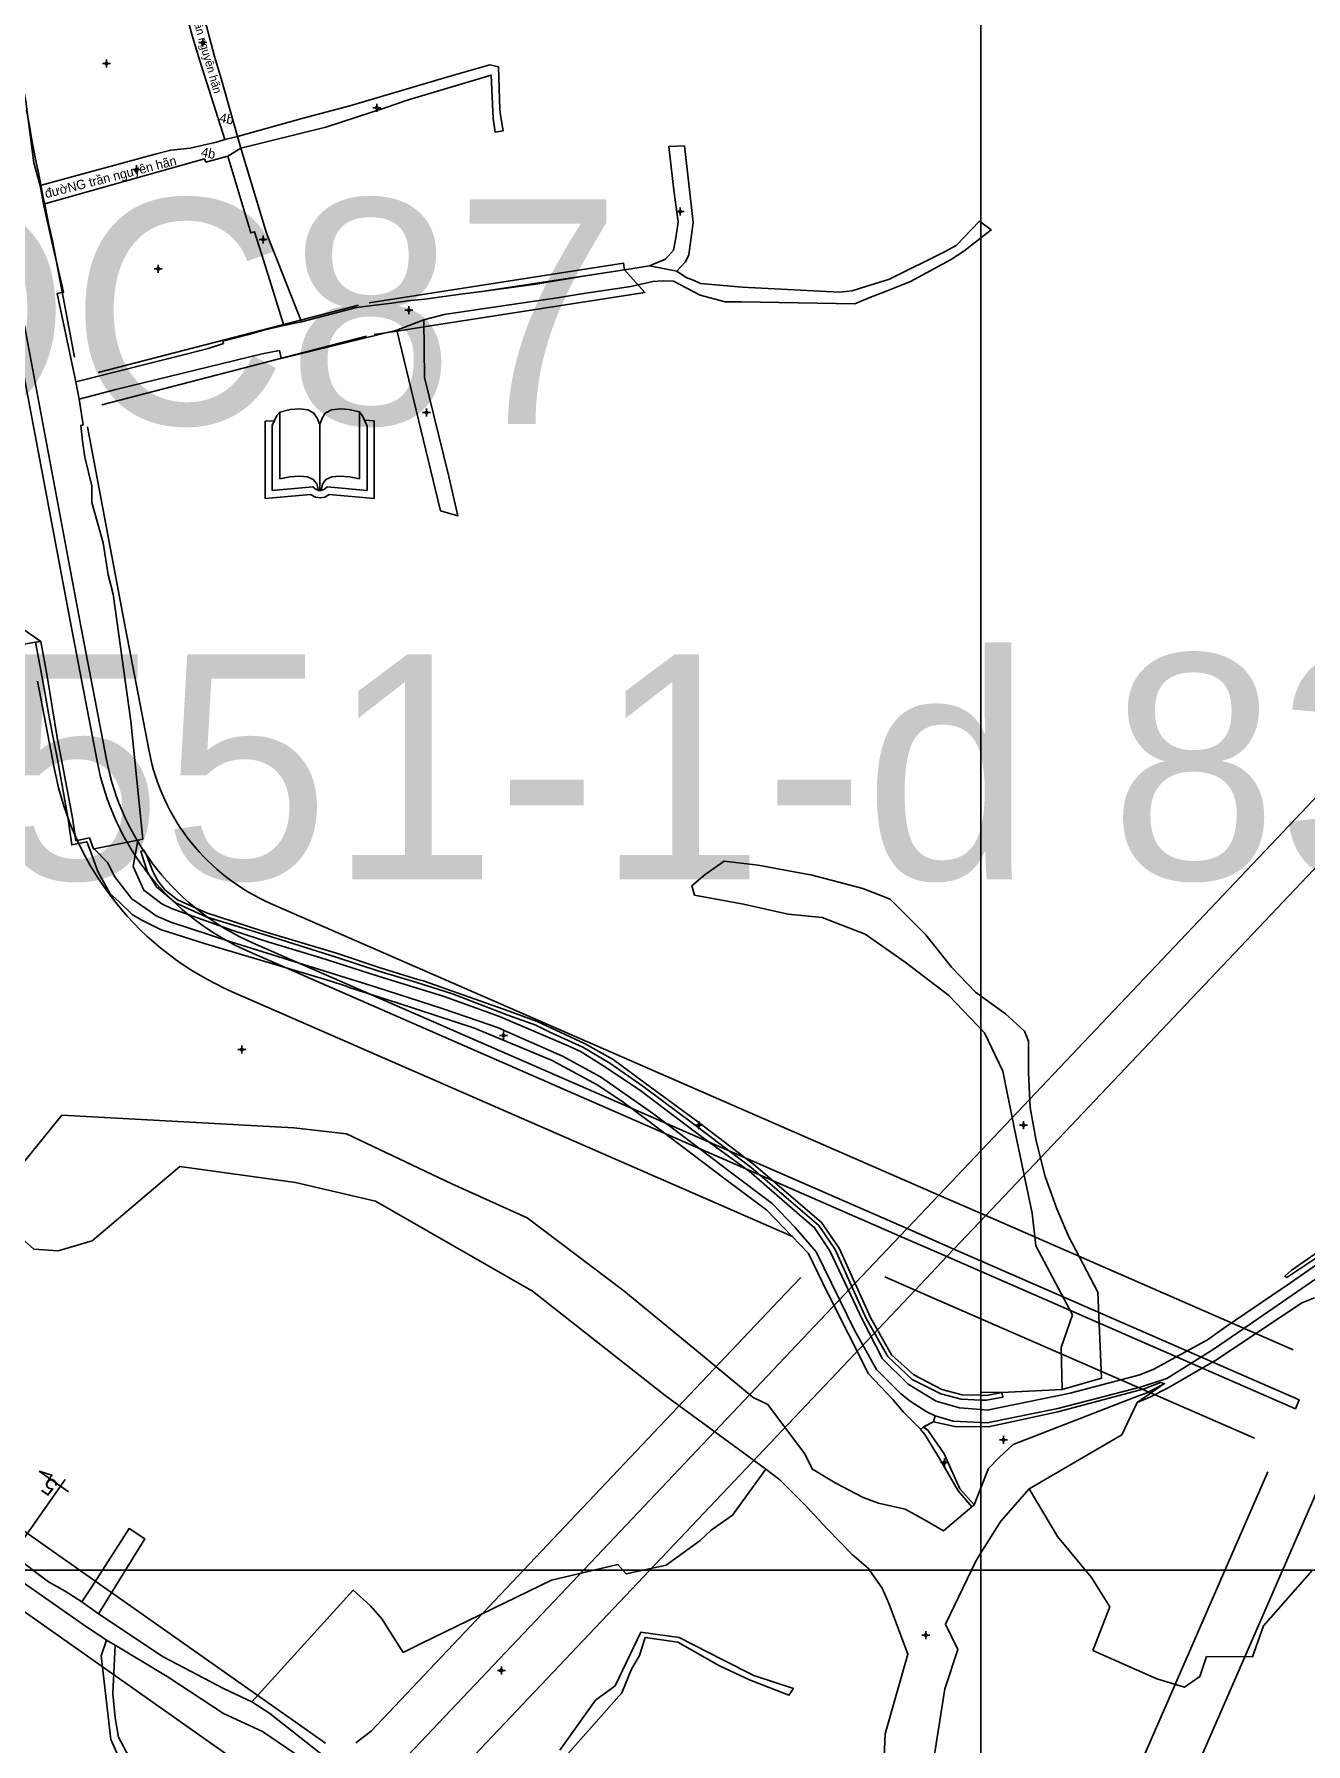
# Model space of a CAD drawing. Extents: x 548357 to 553070, y 1834500 to 1842500.
# Drawn here: x 551705 to 552101, y 1837946 to 1838478 of the extents above; entities that cross this region are included whole.
import ezdxf

# ---------------------------------------------------------------- set-up
doc = ezdxf.new("R2010")
doc.units = 0
for name, color, linetype in [('Level 10', 7, 'Continuous'), ('Level 11', 7, 'Continuous'), ('Level 13', 7, 'Continuous'), ('Level 2', 7, 'Continuous'), ('Level 20', 7, 'Continuous'), ('Level 30', 7, 'Continuous'), ('Level 4', 7, 'Continuous'), ('Level 52', 7, 'Continuous'), ('Level 55', 7, 'Continuous'), ('Level 61', 7, 'Continuous'), ('Level 62', 7, 'Continuous'), ('Level 7', 7, 'Continuous')]:
    doc.layers.add(name, color=color, linetype=linetype)

msp = doc.modelspace()

# ---------------------------------------------------------------- linework, layer by layer
at = {"layer": 'Level 10'}
for p, q in [((551764.57, 1838445.28), (551768.5, 1838446.22)), ((551768.5, 1838446.22), (551769.62, 1838442.59)), ((551765.5, 1838440.06), (551769.62, 1838442.59)), ((551707.08, 1838430.94), (551708.14, 1838425.18)), ((551896.81, 1838405.91), (551905.3, 1838404.25)), ((551782.95, 1838387.32), (551788.52, 1838388.53)), ((551818.2, 1838385.93), (551826.53, 1838389.14)), ((551718.17, 1838369.78), (551719.3, 1838364.39)), ((551701.82, 1838292.8), (551707.27, 1838289.05)), ((551705.68, 1838288.83), (551707.27, 1838289.05)), ((551723.92, 1838224.52), (551737.51, 1838227.16)), ((552048.6, 1838052.16), (552057.19, 1838058.03)), ((551981.24, 1838043.72), (551982.05, 1838044.53)), ((551982.05, 1838044.53), (551985.25, 1838046.09)), ((551985.25, 1838046.09), (551985.79, 1838048.02)), ((551997.13, 1838019.67), (551997.93, 1838020.35)), ((551727.72, 1837978.19), (551730.43, 1837976.64))]:
    msp.add_line(p, q, dxfattribs=at)
for points in [[(551699.53, 1838505.43), (551700.22, 1838472.07), (551700.35, 1838468.66), (551702.61, 1838457.22), (551705.17, 1838437.95), (551707.08, 1838430.94)], [(551753.26, 1838501.94), (551761.41, 1838471.05), (551763.49, 1838464.29), (551768.5, 1838446.22)], [(551744.17, 1838499.91), (551745.81, 1838499.13), (551747.31, 1838498.04), (551749.18, 1838496.17), (551749.9, 1838494.19), (551754.69, 1838476.85), (551756.81, 1838469.72), (551764.57, 1838445.28)], [(551768.5, 1838446.22), (551788.94, 1838451.88), (551803.55, 1838455.73), (551834.8, 1838464.93), (551847.07, 1838468.45), (551849.79, 1838467.89), (551850.25, 1838454.45), (551850.56, 1838452.19), (551851.23, 1838447.94), (551848.79, 1838447.54), (551848.12, 1838451.79), (551847.52, 1838465.29), (551821.09, 1838457.43), (551815.1, 1838455.37), (551796.02, 1838449.1), (551769.62, 1838442.59)], [(551707.08, 1838430.94), (551742.95, 1838440.73), (551747.79, 1838441.98), (551753.84, 1838442.51), (551757.9, 1838443.51), (551762.05, 1838444.47), (551764.57, 1838445.28)], [(551896.81, 1838405.91), (551901.81, 1838407.99), (551904.23, 1838410.78), (551905.05, 1838414.64), (551905.7, 1838419.68), (551904.37, 1838429.44), (551902.88, 1838443.09), (551907.67, 1838443.26), (551909.21, 1838430.56), (551910.44, 1838419.4), (551909.05, 1838409.38), (551908.05, 1838407.18), (551905.3, 1838404.25)], [(551708.14, 1838425.18), (551758.24, 1838439.28), (551758.72, 1838438.25), (551765.5, 1838440.06)], [(551765.5, 1838440.06), (551772.67, 1838416.17), (551773.89, 1838416.54), (551776.59, 1838407.66), (551782.95, 1838387.32)], [(551769.62, 1838442.59), (551777.56, 1838416.11), (551788.52, 1838388.53)], [(551708.14, 1838425.18), (551710.97, 1838412.53), (551714.38, 1838397.69), (551712.38, 1838397.31), (551718.17, 1838369.78)], [(551905.3, 1838404.25), (551908.22, 1838402.27), (551910.68, 1838401.33), (551912.64, 1838400.42), (551925.66, 1838399.3), (551955.94, 1838397.77), (551959.89, 1838398.12), (551964.15, 1838399.51), (551971.53, 1838401.79), (551988.83, 1838410.38), (551992.31, 1838412.25), (551999.55, 1838419.8), (552003.2, 1838417.1), (551994.64, 1838410.5), (551990.5, 1838407.81), (551978.04, 1838401.02), (551970.77, 1838398.13), (551965.42, 1838396.09), (551960.77, 1838394.09), (551925.46, 1838394.75), (551920.36, 1838394.71), (551912.63, 1838396.77), (551904.24, 1838401.19), (551901.09, 1838401.27), (551897.83, 1838401.06), (551890.95, 1838399.47), (551875.69, 1838397.24), (551868.84, 1838396.08), (551846.13, 1838392.81), (551832.86, 1838390.79), (551826.53, 1838389.14)], [(551788.52, 1838388.53), (551805.63, 1838392.96), (551810.57, 1838393.64), (551816.6, 1838394.31), (551821.45, 1838395.06), (551826.9, 1838395.57), (551838.77, 1838397.24), (551844.65, 1838397.97), (551861.4, 1838400.24), (551876.18, 1838402.77), (551889.05, 1838404.65), (551896.81, 1838405.91)], [(551718.17, 1838369.78), (551753, 1838378.52), (551759.38, 1838380.22), (551764.19, 1838381.76), (551763.98, 1838382.53), (551772.04, 1838384.61), (551777.05, 1838385.99), (551782.95, 1838387.32)], [(551719.3, 1838364.39), (551730.62, 1838367.41), (551776.22, 1838378.54), (551781.63, 1838379.58), (551782.12, 1838377.11), (551818.2, 1838385.93)], [(551826.53, 1838389.14), (551826.81, 1838371.16), (551834.38, 1838340.34), (551837.14, 1838328.11), (551831.79, 1838329.66), (551818.2, 1838385.93)], [(551719.3, 1838364.39), (551720.48, 1838356.45), (551719.8, 1838356.28), (551720.24, 1838351.33), (551721.04, 1838346.43), (551723.24, 1838337.42), (551723.21, 1838332.26), (551726.73, 1838319.71), (551728.29, 1838309.73), (551729.85, 1838303.71), (551735.35, 1838264.2), (551739.06, 1838227.44), (551737.64, 1838227.19), (551737.51, 1838227.16)], [(551644.73, 1838277.67), (551650.7, 1838279.07), (551686.86, 1838285.55), (551705.68, 1838288.83)], [(551705.68, 1838288.83), (551707.72, 1838277.85), (551710.07, 1838264.97), (551711.15, 1838259.07), (551712.37, 1838252.89), (551715.78, 1838233.69), (551716.94, 1838225.71), (551721.62, 1838226.7), (551722.54, 1838224.25), (551725.09, 1838217.41), (551728.95, 1838210.48), (551731.57, 1838208.06), (551735.77, 1838204.02), (551738.52, 1838202.41), (551744.56, 1838199.34), (551758.55, 1838194.93), (551774.66, 1838190.17), (551797.27, 1838183.36), (551802.38, 1838181.69), (551803.3, 1838181.3), (551818.24, 1838176.5), (551842.3, 1838168.63), (551866.51, 1838158.63), (551880.48, 1838151.02), (551888.16, 1838145.95), (551895.85, 1838140.22), (551920.3, 1838121.75), (551933.37, 1838112.01), (551946.26, 1838098.54), (551952.16, 1838086.54), (551952.42, 1838086), (551965.01, 1838061.09), (551972.53, 1838053.11), (551975.87, 1838049.13), (551981.24, 1838043.72)], [(551707.27, 1838289.05), (551709.27, 1838278.18), (551712.4, 1838259.14), (551713.7, 1838252.85), (551717.2, 1838234.14), (551718.25, 1838227), (551722.44, 1838227.9), (551723.71, 1838224.48), (551723.92, 1838224.52)], [(551737.51, 1838227.16), (551736.07, 1838219.02), (551739.4, 1838211.61), (551745.03, 1838207.4), (551747.99, 1838205.91), (551766.76, 1838199.14), (551778.3, 1838195.46), (551794.2, 1838190.62), (551812.33, 1838184.84), (551832.87, 1838178.49), (551850.12, 1838172.28), (551872.2, 1838162.88), (551875.51, 1838161.27), (551883.44, 1838156.36), (551894.08, 1838149.14), (551901.51, 1838143.51), (551912.35, 1838135.36), (551927.79, 1838124.14), (551948.2, 1838106.56), (551953, 1838099.32), (551963.16, 1838077.89), (551969.33, 1838065.74), (551977.33, 1838057.81), (551986.09, 1838052.55), (551993.29, 1838050.51), (552000, 1838049.93), (552001.92, 1838049.76), (552027.72, 1838055.01), (552043.52, 1838059.22), (552049.43, 1838060.8), (552053.82, 1838062.55), (552070.51, 1838071.65), (552076.31, 1838075.85), (552096.39, 1838089.42), (552107.68, 1838097.31)], [(551723.92, 1838224.52), (551728.23, 1838220.09), (551730.3, 1838215.9), (551735.63, 1838208.89), (551741.34, 1838204.93), (551743.27, 1838203.64), (551747.83, 1838201.63), (551766.46, 1838195.53), (551812.01, 1838181.33), (551832.29, 1838174.83), (551843.75, 1838170.89), (551849.46, 1838168.84), (551869.74, 1838159.97), (551881.53, 1838153.52), (551897.7, 1838142.26), (551899.37, 1838141), (551909.87, 1838133.06), (551922.02, 1838123.89), (551935.01, 1838114.06), (551942.2, 1838106.62), (551948.7, 1838099.05), (551960.68, 1838074.71), (551967.53, 1838062.41), (551974.92, 1838054.91), (551977.92, 1838052.54), (551983.14, 1838049.28), (551985.79, 1838048.02)], [(552006.86, 1838053.86), (552001.71, 1838052.85), (552000, 1838052.92), (551993.83, 1838053.18), (551987.49, 1838054.83), (551978.57, 1838059.29), (551970.98, 1838066.44), (551964.24, 1838078.34), (551954.66, 1838099.78), (551949.55, 1838107.25), (551928.48, 1838125.34), (551910.63, 1838138.79), (551894.74, 1838150.6), (551884.51, 1838157.73), (551876.09, 1838162.79), (551865.83, 1838167.38), (551861.45, 1838169.64), (551852.71, 1838172.71), (551835.53, 1838179.3), (551824.33, 1838182.88), (551812.5, 1838186.41), (551799.26, 1838190.74), (551780.13, 1838196.73), (551758.79, 1838203.29), (551749.23, 1838207.72), (551743.28, 1838212.64), (551740.57, 1838217.19), (551738.44, 1838223.67), (551739.4, 1838224.06), (551740.06, 1838223), (551742.25, 1838217.26), (551743.77, 1838214.48), (551746.06, 1838211.57), (551749.86, 1838208.59), (551758.87, 1838204.61), (551776.45, 1838198.89), (551799.7, 1838191.9), (551812.68, 1838187.54), (551824.68, 1838183.84), (551826.34, 1838183.41), (551853.16, 1838173.93), (551861.82, 1838170.73), (551876.62, 1838163.92), (551885.48, 1838158.89), (551895.47, 1838151.53), (551911.3, 1838139.9), (551929.18, 1838126.32), (551950.36, 1838108.21), (551955.85, 1838100.14), (551965.6, 1838078.57), (551972.17, 1838066.95), (551979.08, 1838060.76), (551987.78, 1838056.22), (551994.18, 1838054.52), (552000, 1838054.4), (552001.7, 1838054.36), (552006.53, 1838055.23), (552006.86, 1838053.86)], [(552037.57, 1838059.7), (552036.38, 1838086.54), (552027.28, 1838103.93), (552023.59, 1838112.47), (552020, 1838122.53), (552017.16, 1838133.64), (552015.35, 1838143.97), (552014.83, 1838154.81), (552014.83, 1838164.63), (552013.54, 1838167.73), (552007.61, 1838173.15), (551998.31, 1838179.86), (551990.83, 1838187.61), (551982.83, 1838197.68), (551971.73, 1838208.79), (551963.21, 1838212.14), (551947.46, 1838216.27), (551930.68, 1838219.37), (551920.1, 1838220.67), (551914.16, 1838216.53), (551910.03, 1838212.92), (551910.81, 1838210.08), (551926.04, 1838207.24), (551939.98, 1838204.14), (551950.56, 1838203.11), (551963.98, 1838197.94), (551976.37, 1838189.16), (551990.05, 1838178.83), (552001.15, 1838167.21), (552006.83, 1838155.33), (552010.45, 1838137.25), (552015.95, 1838111.09), (552017.12, 1838100.9), (552028.52, 1838079.4), (552024.98, 1838069.24), (552025.29, 1838056.25), (552037.57, 1838059.7)], [(551697.95, 1838121.93), (551713.9, 1838141.63), (551786.1, 1838137.6), (551802.48, 1838135.78), (551835.24, 1838120.24), (551858.75, 1838109.6), (551888.83, 1838086.92), (551912.69, 1838067.27), (551929.06, 1838053.72), (551933.68, 1838051.5), (551945.1, 1838036.28), (551947.58, 1838031.37), (551954.62, 1838027.13), (551963.38, 1838022.55), (551968.07, 1838020.83), (551976.36, 1838018.97), (551982.4, 1838015.6), (551988.36, 1838012.24), (551997.13, 1838019.67)], [(551638.08, 1838138.18), (551648.74, 1838137.07), (551682.67, 1838119.9), (551705.13, 1838099.9), (551712.73, 1838099.35), (551723.29, 1838102.44), (551750.57, 1838125.61), (551786.61, 1838120.58), (551811.52, 1838114.87), (551860.34, 1838086.78), (551901.68, 1838054.37), (551933.03, 1838031.41), (551937.4, 1838028.12), (551945.41, 1838020.1), (551952.26, 1838012.77), (551959.92, 1838004.89), (551964.95, 1838000.51), (551965.31, 1838000), (551969.26, 1837994.39), (551971.39, 1837989.37), (551977.25, 1837973.81), (551970.2, 1837949.01), (551969.81, 1837939.74)], [(552106.79, 1838098.72), (552095.2, 1838091.04), (552094.61, 1838091.45), (552096.58, 1838093.24), (552129.11, 1838115.82)], [(551985.79, 1838048.02), (551991.32, 1838046.36), (552000, 1838045.96), (552001.89, 1838045.87), (552023.91, 1838050.29), (552049.95, 1838057.05), (552057.88, 1838059.6), (552072.33, 1838068.69), (552081.84, 1838075.2), (552105.95, 1838091.82)], [(552048.6, 1838052.16), (552052.58, 1838053.79), (552058.28, 1838056.72), (552073.36, 1838065.45), (552099.9, 1838083.2), (552103.85, 1838084.75)], [(551985.25, 1838046.09), (551991.85, 1838044.69), (552002.37, 1838044.54), (552023.97, 1838049.28), (552050.84, 1838056.4), (552055.88, 1838058.35), (552057.19, 1838058.03)], [(551997.93, 1838020.35), (552000, 1838025.63), (552002.35, 1838031.62), (552005.62, 1838035), (552010, 1838039.13), (552047.72, 1838053.68), (552051.93, 1838055.3), (552057.19, 1838058.03)], [(551607.77, 1838053.13), (551623.9, 1838045.65), (551637.49, 1838037.69), (551648.56, 1838031.62), (551662.7, 1838023.03), (551683.57, 1838008.98), (551690.69, 1838003.83), (551720.19, 1837983.22), (551727.72, 1837978.19)], [(551986.04, 1837945.89), (551988.79, 1837963.08), (551992.77, 1837975.26), (551988.92, 1837983.19), (551997.02, 1838000), (551998.28, 1838002.61), (552000, 1838005.37), (552006.17, 1838015.26), (552015.03, 1838025.26), (552043.86, 1838042.09), (552048.6, 1838052.16)], [(551982.05, 1838044.53), (551983.48, 1838043.55), (551988.54, 1838036.14), (551993.46, 1838025.31), (551997.93, 1838020.35)], [(551981.24, 1838043.72), (551981.31, 1838043.65), (551982.52, 1838042.22), (551987.05, 1838034.73), (551992.87, 1838024.71), (551997.13, 1838019.67)], [(551691.2, 1838010.19), (551709.66, 1837996.38), (551714.87, 1837993.41), (551720.1, 1837990.16), (551725.26, 1837986.39), (551745.43, 1837972.99), (551764.39, 1837963.01), (551773.04, 1837958.96), (551778.62, 1837955.41), (551797.24, 1837940.59), (551801.33, 1837937.81), (551822.12, 1837919.99), (551835.79, 1837909.86)], [(551868.85, 1837943.92), (551880.02, 1837959.55), (551886.1, 1837963.95), (551894.12, 1837980.64), (551906.05, 1837979.04), (551919.68, 1837972.11), (551929.25, 1837967.17), (551941.6, 1837963.13), (551940.22, 1837961.03), (551927.97, 1837965.79), (551918.56, 1837970.21), (551905.59, 1837977.52), (551895.41, 1837979.01), (551893.73, 1837973.38), (551891.23, 1837969.13), (551888.18, 1837961.79), (551871.4, 1837942.79)], [(551730.43, 1837976.64), (551729.7, 1837961.61), (551730.46, 1837954.01), (551731.55, 1837948), (551737.46, 1837936.9), (551744.37, 1837929.64), (551751.61, 1837923.54), (551758.72, 1837913.87), (551763.27, 1837906.69), (551762.43, 1837901.33), (551759.64, 1837895.03), (551759.06, 1837883.73), (551756.99, 1837883.38), (551755.47, 1837888.97), (551757.73, 1837896.42), (551760.35, 1837901.83), (551761.02, 1837905.96), (551757.27, 1837913.01), (551749.76, 1837922.05), (551739.97, 1837930.39), (551733.97, 1837936.41), (551729.1, 1837947.31), (551726.07, 1837973.32), (551727.72, 1837978.19)], [(551921.52, 1837742.23), (551921.92, 1837743.91), (551921.75, 1837746.21), (551921.04, 1837749.2), (551914.66, 1837762.42), (551908.89, 1837776.12), (551904.46, 1837785.35), (551902.14, 1837790.82), (551894.47, 1837806.67), (551877.53, 1837835.75), (551874.15, 1837842.14), (551853.64, 1837880.02), (551841.85, 1837896.45), (551833.5, 1837904.39), (551818.03, 1837916.37), (551807.91, 1837925.07), (551788.68, 1837941.32), (551776.34, 1837949.74), (551764.18, 1837955.34), (551746.6, 1837966.91), (551730.43, 1837976.64)]]:
    msp.add_lwpolyline(points, dxfattribs=at)
at = {"layer": 'Level 11'}
for p, q in [((551757.14, 1838475.4), (551756.51, 1838475.4)), ((551757.76, 1838476.02), (551757.14, 1838475.4)), ((551757.14, 1838475.4), (551757.76, 1838474.77)), ((551757.76, 1838476.65), (551757.76, 1838476.02)), ((551758.39, 1838475.4), (551757.76, 1838476.02)), ((551757.76, 1838474.77), (551758.39, 1838475.4)), ((551759.01, 1838475.4), (551758.39, 1838475.4)), ((551727.78, 1838470.17), (551727.78, 1838469.55)), ((551757.76, 1838474.77), (551757.76, 1838474.15)), ((551727.15, 1838468.92), (551726.53, 1838468.92)), ((551727.78, 1838469.55), (551727.15, 1838468.92)), ((551727.15, 1838468.92), (551727.78, 1838468.3)), ((551728.4, 1838468.92), (551727.78, 1838469.55)), ((551727.78, 1838468.3), (551728.4, 1838468.92)), ((551727.78, 1838468.3), (551727.78, 1838467.67)), ((551729.03, 1838468.92), (551728.4, 1838468.92)), ((551811.33, 1838455.15), (551810.7, 1838455.15)), ((551811.95, 1838455.77), (551811.33, 1838455.15)), ((551811.33, 1838455.15), (551811.95, 1838454.52)), ((551811.95, 1838456.4), (551811.95, 1838455.77)), ((551812.58, 1838455.15), (551811.95, 1838455.77)), ((551811.95, 1838454.52), (551812.58, 1838455.15)), ((551811.95, 1838454.52), (551811.95, 1838453.9)), ((551813.2, 1838455.15), (551812.58, 1838455.15)), ((551736.45, 1838435.97), (551735.83, 1838435.97)), ((551737.08, 1838436.59), (551736.45, 1838435.97)), ((551736.45, 1838435.97), (551737.08, 1838435.34)), ((551737.08, 1838437.22), (551737.08, 1838436.59)), ((551737.7, 1838435.97), (551737.08, 1838436.59)), ((551737.08, 1838435.34), (551737.7, 1838435.97)), ((551737.08, 1838435.34), (551737.08, 1838434.72)), ((551738.33, 1838435.97), (551737.7, 1838435.97)), ((551905.7, 1838422.89), (551905.07, 1838422.89)), ((551906.32, 1838423.51), (551905.7, 1838422.89)), ((551905.7, 1838422.89), (551906.32, 1838422.26)), ((551906.32, 1838424.14), (551906.32, 1838423.51)), ((551906.95, 1838422.89), (551906.32, 1838423.51)), ((551906.32, 1838422.26), (551906.95, 1838422.89)), ((551906.32, 1838422.26), (551906.32, 1838421.64)), ((551907.57, 1838422.89), (551906.95, 1838422.89)), ((551775.88, 1838414.11), (551775.25, 1838414.11)), ((551776.5, 1838414.74), (551775.88, 1838414.11)), ((551775.88, 1838414.11), (551776.5, 1838413.49)), ((551776.5, 1838415.36), (551776.5, 1838414.74)), ((551777.13, 1838414.11), (551776.5, 1838414.74)), ((551776.5, 1838413.49), (551777.13, 1838414.11)), ((551776.5, 1838413.49), (551776.5, 1838412.86)), ((551777.75, 1838414.11), (551777.13, 1838414.11)), ((551743.81, 1838406.26), (551743.81, 1838405.64)), ((551743.19, 1838405.01), (551742.56, 1838405.01)), ((551743.81, 1838405.64), (551743.19, 1838405.01)), ((551743.19, 1838405.01), (551743.81, 1838404.39)), ((551744.44, 1838405.01), (551743.81, 1838405.64)), ((551743.81, 1838404.39), (551744.44, 1838405.01)), ((551743.81, 1838404.39), (551743.81, 1838403.76)), ((551745.06, 1838405.01), (551744.44, 1838405.01)), ((551821.24, 1838392.09), (551820.61, 1838392.09)), ((551821.86, 1838392.72), (551821.24, 1838392.09)), ((551821.24, 1838392.09), (551821.86, 1838391.47)), ((551821.86, 1838393.34), (551821.86, 1838392.72)), ((551822.49, 1838392.09), (551821.86, 1838392.72)), ((551821.86, 1838391.47), (551822.49, 1838392.09)), ((551821.86, 1838391.47), (551821.86, 1838390.84)), ((551823.11, 1838392.09), (551822.49, 1838392.09)), ((551826.72, 1838360.33), (551826.09, 1838360.33)), ((551827.34, 1838360.95), (551826.72, 1838360.33)), ((551826.72, 1838360.33), (551827.34, 1838359.7)), ((551827.34, 1838361.58), (551827.34, 1838360.95)), ((551827.97, 1838360.33), (551827.34, 1838360.95)), ((551827.34, 1838359.7), (551827.97, 1838360.33)), ((551827.34, 1838359.7), (551827.34, 1838359.08)), ((551828.59, 1838360.33), (551827.97, 1838360.33)), ((551850.78, 1838166.39), (551850.15, 1838166.39)), ((551851.4, 1838167.01), (551850.78, 1838166.39)), ((551850.78, 1838166.39), (551851.4, 1838165.76)), ((551851.4, 1838167.64), (551851.4, 1838167.01)), ((551852.03, 1838166.39), (551851.4, 1838167.01)), ((551851.4, 1838165.76), (551852.03, 1838166.39)), ((551852.65, 1838166.39), (551852.03, 1838166.39)), ((551769.25, 1838162.03), (551768.62, 1838162.03)), ((551769.87, 1838162.66), (551769.25, 1838162.03)), ((551769.25, 1838162.03), (551769.87, 1838161.41)), ((551769.87, 1838163.28), (551769.87, 1838162.66)), ((551770.5, 1838162.03), (551769.87, 1838162.66)), ((551769.87, 1838161.41), (551770.5, 1838162.03)), ((551769.87, 1838161.41), (551769.87, 1838160.78)), ((551771.12, 1838162.03), (551770.5, 1838162.03)), ((551851.4, 1838165.76), (551851.4, 1838165.14)), ((551912.14, 1838139.71), (551912.14, 1838139.08)), ((552013.26, 1838139.71), (552013.26, 1838139.08)), ((551911.51, 1838138.46), (551910.89, 1838138.46)), ((551912.14, 1838139.08), (551911.51, 1838138.46)), ((551911.51, 1838138.46), (551912.14, 1838137.83)), ((551912.76, 1838138.46), (551912.14, 1838139.08)), ((551912.14, 1838137.83), (551912.76, 1838138.46)), ((551912.14, 1838137.83), (551912.14, 1838137.21)), ((551913.39, 1838138.46), (551912.76, 1838138.46)), ((552012.63, 1838138.46), (552012.01, 1838138.46)), ((552013.26, 1838139.08), (552012.63, 1838138.46)), ((552012.63, 1838138.46), (552013.26, 1838137.83)), ((552013.88, 1838138.46), (552013.26, 1838139.08)), ((552013.26, 1838137.83), (552013.88, 1838138.46)), ((552013.26, 1838137.83), (552013.26, 1838137.21)), ((552014.51, 1838138.46), (552013.88, 1838138.46)), ((552006.37, 1838040.53), (552005.75, 1838040.53)), ((552007, 1838041.16), (552006.37, 1838040.53)), ((552006.37, 1838040.53), (552007, 1838039.91)), ((552007, 1838041.78), (552007, 1838041.16)), ((552007.62, 1838040.53), (552007, 1838041.16)), ((552007, 1838039.91), (552007.62, 1838040.53)), ((552007, 1838039.91), (552007, 1838039.28)), ((552008.25, 1838040.53), (552007.62, 1838040.53)), ((551988.04, 1838033.52), (551987.42, 1838033.52)), ((551988.67, 1838034.14), (551988.04, 1838033.52)), ((551988.04, 1838033.52), (551988.67, 1838032.89)), ((551988.67, 1838034.77), (551988.67, 1838034.14)), ((551989.29, 1838033.52), (551988.67, 1838034.14)), ((551988.67, 1838032.89), (551989.29, 1838033.52)), ((551989.92, 1838033.52), (551989.29, 1838033.52)), ((551988.67, 1838032.89), (551988.67, 1838032.27)), ((551982.82, 1837980.32), (551982.2, 1837979.7)), ((551982.82, 1837980.95), (551982.82, 1837980.32)), ((551983.45, 1837979.7), (551982.82, 1837980.32)), ((551982.2, 1837979.7), (551981.57, 1837979.7)), ((551982.2, 1837979.7), (551982.82, 1837979.07)), ((551982.82, 1837979.07), (551983.45, 1837979.7)), ((551982.82, 1837979.07), (551982.82, 1837978.45)), ((551984.07, 1837979.7), (551983.45, 1837979.7)), ((551850.69, 1837969.98), (551850.69, 1837969.35)), ((551850.06, 1837968.73), (551849.44, 1837968.73)), ((551850.69, 1837969.35), (551850.06, 1837968.73)), ((551850.06, 1837968.73), (551850.69, 1837968.1)), ((551851.31, 1837968.73), (551850.69, 1837969.35)), ((551850.69, 1837968.1), (551851.31, 1837968.73)), ((551850.69, 1837968.1), (551850.69, 1837967.48)), ((551851.94, 1837968.73), (551851.31, 1837968.73))]:
    msp.add_line(p, q, dxfattribs=at)
for centre in [(551757.76, 1838475.4), (551727.77, 1838468.92), (551811.95, 1838455.15), (551737.08, 1838435.97), (551906.32, 1838422.89), (551776.5, 1838414.11), (551743.81, 1838405.01), (551821.86, 1838392.09), (551827.34, 1838360.33), (551851.4, 1838166.39), (551769.87, 1838162.03), (551912.14, 1838138.46), (552013.26, 1838138.46), (552007, 1838040.53), (551988.67, 1838033.52), (551982.82, 1837979.7), (551850.69, 1837968.73)]:
    msp.add_circle(centre, 0.15, dxfattribs=at)
at = {"layer": 'Level 13'}
for points in [[(551715.93, 1838024.39), (551706.83, 1838030.8)], [(551706.83, 1838030.8), (551710.78, 1838029.5), (551709.15, 1838027.18)], [(551714.91, 1838028.21), (551709.08, 1838019.93)], [(551685.31, 1837986.16), (551709.08, 1838019.93)]]:
    msp.add_lwpolyline(points, dxfattribs=at)
at = {"layer": 'Level 2'}
for p, q in [((551982.05, 1838044.53), (551981.24, 1838043.72)), ((551981.24, 1838043.72), (551981.31, 1838043.65)), ((551997.13, 1838019.67), (551997.93, 1838020.35))]:
    msp.add_line(p, q, dxfattribs=at)
for points in [[(552001.7, 1838054.36), (552000, 1838054.4), (551994.18, 1838054.52), (551987.78, 1838056.22), (551979.08, 1838060.76), (551972.17, 1838066.95), (551965.6, 1838078.57), (551955.85, 1838100.14), (551950.36, 1838108.21), (551929.18, 1838126.32), (551911.3, 1838139.9), (551895.47, 1838151.53), (551885.48, 1838158.89), (551876.62, 1838163.92), (551861.82, 1838170.73), (551853.16, 1838173.93), (551826.34, 1838183.41), (551824.68, 1838183.84), (551812.68, 1838187.54), (551799.7, 1838191.9), (551776.45, 1838198.89), (551758.87, 1838204.61), (551749.86, 1838208.59), (551746.06, 1838211.57), (551743.77, 1838214.48), (551742.25, 1838217.26), (551740.06, 1838223), (551739.4, 1838224.06), (551738.44, 1838223.67), (551740.57, 1838217.19), (551743.28, 1838212.64), (551749.23, 1838207.72), (551758.79, 1838203.29), (551780.13, 1838196.73), (551799.26, 1838190.74), (551812.5, 1838186.41), (551824.33, 1838182.88), (551835.53, 1838179.3), (551852.71, 1838172.71), (551861.45, 1838169.64), (551865.83, 1838167.38), (551876.09, 1838162.79), (551884.51, 1838157.73), (551894.74, 1838150.6), (551910.63, 1838138.79), (551928.48, 1838125.34), (551949.55, 1838107.25), (551954.66, 1838099.78), (551964.24, 1838078.34), (551970.98, 1838066.44), (551978.57, 1838059.29), (551987.49, 1838054.83), (551993.83, 1838053.18), (552000, 1838052.92), (552001.71, 1838052.85), (552006.86, 1838053.86), (552006.53, 1838055.23), (552001.7, 1838054.36)], [(552036.38, 1838086.54), (552027.28, 1838103.93), (552023.59, 1838112.47), (552020, 1838122.53), (552017.16, 1838133.64), (552015.35, 1838143.97), (552014.83, 1838154.81), (552014.83, 1838164.63), (552013.54, 1838167.73), (552007.61, 1838173.15), (551998.31, 1838179.86), (551990.83, 1838187.61), (551982.83, 1838197.68), (551971.73, 1838208.79), (551963.21, 1838212.14), (551947.46, 1838216.27), (551930.68, 1838219.37), (551920.1, 1838220.67), (551914.16, 1838216.53), (551910.03, 1838212.92), (551910.81, 1838210.08), (551926.04, 1838207.24), (551939.98, 1838204.14), (551950.56, 1838203.11), (551963.98, 1838197.94), (551976.37, 1838189.16), (551990.05, 1838178.83), (552001.15, 1838167.21), (552006.83, 1838155.33), (552010.45, 1838137.25), (552015.95, 1838111.09), (552017.12, 1838100.9), (552028.52, 1838079.4), (552024.98, 1838069.24), (552025.29, 1838056.25), (552037.57, 1838059.7), (552036.38, 1838086.54)], [(551997.13, 1838019.67), (551988.36, 1838012.24), (551982.4, 1838015.6), (551976.36, 1838018.97), (551968.07, 1838020.83), (551963.38, 1838022.55), (551954.62, 1838027.13), (551947.58, 1838031.37), (551945.1, 1838036.28), (551933.68, 1838051.5), (551929.06, 1838053.72), (551912.69, 1838067.27), (551888.83, 1838086.92), (551858.75, 1838109.6), (551835.24, 1838120.24), (551802.48, 1838135.78), (551786.1, 1838137.6), (551713.9, 1838141.63), (551697.95, 1838121.93)], [(551705.13, 1838099.9), (551712.73, 1838099.35), (551723.29, 1838102.44), (551750.57, 1838125.61), (551786.61, 1838120.58), (551811.52, 1838114.87), (551860.34, 1838086.78), (551901.68, 1838054.37), (551933.03, 1838031.41), (551937.4, 1838028.12), (551945.41, 1838020.1), (551952.26, 1838012.77), (551959.92, 1838004.89), (551964.95, 1838000.51), (551965.31, 1838000), (551969.26, 1837994.39), (551971.39, 1837989.37), (551977.25, 1837973.81), (551970.2, 1837949.01), (551969.81, 1837939.74)], [(551986.04, 1837945.89), (551988.79, 1837963.08), (551992.77, 1837975.26), (551988.92, 1837983.19), (551997.02, 1838000), (551998.28, 1838002.61), (552000, 1838005.37), (552006.17, 1838015.26), (552015.03, 1838025.26), (552043.86, 1838042.09), (552048.6, 1838052.16), (552057.19, 1838058.03), (552051.93, 1838055.3), (552047.72, 1838053.68), (552010, 1838039.13), (552005.62, 1838035), (552002.35, 1838031.62), (552000, 1838025.63), (551997.93, 1838020.35), (551997.13, 1838019.67)], [(551997.93, 1838020.35), (551993.46, 1838025.31), (551988.54, 1838036.14), (551983.48, 1838043.55), (551982.05, 1838044.53)], [(551981.31, 1838043.65), (551982.52, 1838042.22), (551987.05, 1838034.73), (551992.87, 1838024.71), (551997.13, 1838019.67)]]:
    msp.add_lwpolyline(points, dxfattribs=at)
at = {"layer": 'Level 20'}
for points in [[(551753.26, 1838501.94), (551761.41, 1838471.05), (551763.49, 1838464.29), (551768.5, 1838446.22), (551764.57, 1838445.28), (551756.81, 1838469.72), (551754.69, 1838476.85), (551749.9, 1838494.19), (551749.18, 1838496.17), (551747.31, 1838498.04), (551745.81, 1838499.13), (551744.17, 1838499.91)], [(551768.5, 1838446.22), (551769.62, 1838442.59), (551765.5, 1838440.06), (551758.72, 1838438.25), (551758.24, 1838439.28), (551708.14, 1838425.18), (551707.08, 1838430.94), (551742.95, 1838440.73), (551747.79, 1838441.98), (551753.84, 1838442.51), (551757.9, 1838443.51), (551762.05, 1838444.47), (551764.57, 1838445.28)]]:
    msp.add_lwpolyline(points, close=True, dxfattribs=at)
msp.add_lwpolyline([(551705.17, 1838437.95), (551707.08, 1838430.94), (551708.14, 1838425.18), (551710.97, 1838412.53), (551714.38, 1838397.69), (551712.38, 1838397.31), (551718.17, 1838369.78), (551719.3, 1838364.39), (551720.48, 1838356.45), (551719.8, 1838356.28), (551720.24, 1838351.33), (551721.04, 1838346.43), (551723.24, 1838337.42), (551723.21, 1838332.26), (551726.73, 1838319.71), (551728.29, 1838309.73), (551729.85, 1838303.71), (551735.35, 1838264.2), (551739.06, 1838227.44), (551737.64, 1838227.19), (551737.51, 1838227.16), (551723.92, 1838224.52), (551723.71, 1838224.48), (551722.44, 1838227.9), (551718.25, 1838227), (551717.2, 1838234.14), (551713.7, 1838252.85), (551712.4, 1838259.14), (551709.27, 1838278.18), (551707.27, 1838289.05), (551701.82, 1838292.8)], dxfattribs=at)
at = {"layer": 'Level 30'}
for p, q in [((551711.49, 1838411.03), (551717.81, 1838377.46)), ((551844.65, 1838397.97), (551889.05, 1838404.65)), ((551725.21, 1838372.76), (551806.19, 1838393.7)), ((551986.85, 1838116.71), (552246.47, 1838390.59)), ((551726.28, 1838362.71), (551808.7, 1838384.02)), ((552001.47, 1838110.32), (552228.82, 1838350.17)), ((551706.29, 1838276.67), (551711.56, 1838249.19)), ((551778.85, 1838207.51), (551986.85, 1838116.71)), ((551773.45, 1838195.14), (551976.98, 1838106.29)), ((551772.25, 1838192.39), (551974.78, 1838103.97)), ((551766.85, 1838180.02), (551941.3, 1838103.86)), ((551976.98, 1838106.29), (551986.85, 1838116.71)), ((551986.85, 1838116.71), (552001.47, 1838110.32)), ((551991.6, 1838099.9), (552001.47, 1838110.32)), ((552001.47, 1838110.32), (552097.15, 1838068.56)), ((551974.78, 1838103.97), (551976.98, 1838106.29)), ((551974.78, 1838103.97), (551989.4, 1838097.59)), ((551976.98, 1838106.29), (551991.6, 1838099.9)), ((551979.53, 1838087.17), (551989.4, 1838097.59)), ((551989.4, 1838097.59), (551991.6, 1838099.9)), ((551970.05, 1838091.31), (551979.53, 1838087.17)), ((551979.53, 1838087.17), (552085.14, 1838041.06)), ((551984.63, 1837749.59), (552108.96, 1838034.37)), ((552009.84, 1837848.58), (552089.28, 1838030.53))]:
    msp.add_line(p, q, dxfattribs=at)
for points in [[(551695.32, 1838407.75), (551716.86, 1838293.25), (551724.82, 1838251.74)], [(551698.26, 1838408.35), (551719.81, 1838293.81), (551727.76, 1838252.3)], [(551809.57, 1838394.4), (551888.73, 1838406.72), (551889.05, 1838404.65)], [(551811.11, 1838384.52), (551818.27, 1838385.63), (551826.56, 1838386.92), (551895.37, 1838397.63), (551889.05, 1838404.65)], [(551721.88, 1838355.79), (551733.07, 1838296.32), (551741.02, 1838254.84)], [(550477.02, 1837736.91), (551348.05, 1837763.51), (551376.92, 1837764.41), (551500.16, 1837768.26), (551500.16, 1837768.26), (551563.87, 1837770.25), (551598.04, 1837771.31), (551625.23, 1837792.03), (551790.55, 1837917.97), (551819.16, 1837939.77), (551819.82, 1837940.47), (551882.15, 1838006.24), (551961.05, 1838089.48), (551974.78, 1838103.97)], [(551541.62, 1838104.98), (551631.15, 1838055.96), (551694.29, 1838017.62), (551795.94, 1837946.08)], [(551991.6, 1838099.9), (552099.08, 1838052.98), (552097.88, 1838050.23), (551989.4, 1838097.59)], [(551526.72, 1838089.77), (551620.9, 1838038.2), (551683.06, 1838000.46), (551774.7, 1837935.96)], [(551805.39, 1837946.25), (551810.12, 1837949.85), (551872.35, 1838015.53), (551937.12, 1838083.86), (551943.91, 1838091.02)], [(551808.07, 1837912.47), (551829.22, 1837928.58), (551893.03, 1837995.92), (551979.53, 1838087.17)]]:
    msp.add_lwpolyline(points, dxfattribs=at)
for centre, radius, start, end in [((552934.74, 1838677.18), 1251.87, 190.2517, 192.27475), ((551804.86, 1838267.08), 81.5, 190.8528, 246.4158), ((551804.86, 1838267.08), 78.5, 190.8528, 246.4158), ((551804.86, 1838267.08), 65, 190.8528, 246.4158), ((551804.86, 1838267.08), 95, 190.8528, 246.4158)]:
    msp.add_arc(centre, radius, start, end, dxfattribs=at)
at = {"layer": 'Level 52'}
for p, q in [((551780.81, 1838359.38), (551781.76, 1838360.44)), ((551793.32, 1838358.56), (551794.21, 1838356.54)), ((551794.94, 1838358.55), (551794.21, 1838356.54)), ((551807.51, 1838359.3), (551806.55, 1838360.48)), ((551808.11, 1838357.9), (551811.14, 1838357.7)), ((551777.17, 1838357.54), (551780.07, 1838357.73)), ((551777.17, 1838333.48), (551777.17, 1838357.54)), ((551794.21, 1838356.54), (551794.21, 1838336.04)), ((551811.14, 1838357.7), (551811.14, 1838333.48)), ((551791.3, 1838334.72), (551777.17, 1838333.48)), ((551792.88, 1838333.96), (551791.3, 1838334.72)), ((551794.34, 1838333.7), (551792.88, 1838333.96)), ((551793.75, 1838336.04), (551794.63, 1838336.04)), ((551795.69, 1838333.96), (551794.34, 1838333.7)), ((551797.13, 1838334.72), (551795.69, 1838333.96)), ((551811.14, 1838333.48), (551797.13, 1838334.72)), ((552000, 1838178.65), (552000, 1838168.42)), ((552006.52, 1838055.29), (552000, 1838055.32)), ((552000, 1838055.32), (552000, 1838054.4)), ((552025.29, 1838056.25), (552006.52, 1838055.29)), ((552000, 1838054.4), (552000, 1838052.92)), ((552000, 1838052.92), (552000, 1838044.57)), ((551982.06, 1838044.54), (551983.48, 1838043.55)), ((551933.03, 1838031.41), (551922.64, 1838017.04)), ((552000, 1838025.63), (552000, 1838005.37)), ((551965.31, 1838000), (551964.95, 1838000.51)), ((551997.02, 1838000), (551965.31, 1838000)), ((552087.99, 1837982.63), (552103.19, 1838000)), ((552084.53, 1837972.96), (552087.99, 1837982.63))]:
    msp.add_line(p, q, dxfattribs=at)
for points in [[(552000, 1838500), (552000, 1838178.65)], [(551779.38, 1838335.99), (551779.38, 1838356.19), (551780.81, 1838359.38)], [(551781.76, 1838339.69), (551781.76, 1838360.44), (551784.94, 1838361.21), (551787.96, 1838361.46), (551790.47, 1838361.13), (551792.25, 1838360.18), (551793.32, 1838358.56)], [(551794.94, 1838358.55), (551795.88, 1838360.05), (551797.8, 1838361.11), (551800.46, 1838361.46), (551803.22, 1838361.21), (551806.55, 1838360.48), (551806.55, 1838339.66)], [(551807.51, 1838359.3), (551808.93, 1838355.99), (551808.93, 1838336)], [(551793.75, 1838336.04), (551792.69, 1838336.48), (551791.99, 1838337.15), (551779.38, 1838335.99)], [(551781.76, 1838339.69), (551784.85, 1838340.29), (551787.8, 1838340.51), (551790.36, 1838340.25), (551792.14, 1838339.47), (551793.23, 1838338.1), (551793.75, 1838336.04)], [(551794.63, 1838336.04), (551794.99, 1838337.99), (551796.08, 1838339.39), (551797.9, 1838340.23), (551800.44, 1838340.51), (551803.43, 1838340.28), (551806.55, 1838339.66)], [(551808.93, 1838336), (551796.42, 1838337.17), (551795.66, 1838336.44), (551794.63, 1838336.04)], [(552000, 1838168.42), (552001.15, 1838167.21), (552006.83, 1838155.33), (552010.45, 1838137.25), (552015.95, 1838111.09)], [(552015.95, 1838111.09), (552017.12, 1838100.9), (552028.52, 1838079.4)], [(552028.52, 1838079.4), (552024.98, 1838069.24), (552025.29, 1838056.25)], [(552000, 1838044.57), (551991.85, 1838044.69), (551985.25, 1838046.09), (551982.06, 1838044.54)], [(551983.48, 1838043.55), (551988.54, 1838036.14), (551993.46, 1838025.31), (551997.93, 1838020.35), (552000, 1838025.63)], [(551964.95, 1838000.51), (551959.92, 1838004.89), (551952.26, 1838012.77), (551945.41, 1838020.1), (551937.4, 1838028.12), (551933.03, 1838031.41)], [(552000, 1838005.37), (552006.17, 1838015.26), (552015.03, 1838025.26)], [(552015.03, 1838025.26), (552023.8, 1838010.42), (552034.38, 1837997.67)], [(551725.26, 1837986.39), (551739.72, 1838009.69), (551734.78, 1838012.9), (551723.21, 1837994.78), (551720.1, 1837990.16)], [(551922.64, 1838017.04), (551915.98, 1838012.41), (551912.55, 1838009.24), (551902.05, 1838001.56), (551889.59, 1837998.85)], [(551889.59, 1837998.85), (551886.98, 1838001.76), (551866.25, 1837996.89), (551825.77, 1837977.18), (551820.08, 1837974.37)], [(551720.1, 1837990.16), (551714.87, 1837993.41), (551709.66, 1837996.38), (551704.82, 1838000)], [(551999.42, 1837916.01), (551994.83, 1837925.83), (551985.3, 1837941.13), (551986.04, 1837945.89), (551988.79, 1837963.08), (551992.77, 1837975.26), (551988.92, 1837983.19), (551997.02, 1838000)], [(552034.38, 1837997.67), (552040.08, 1837988.54), (552034.82, 1837974.97)], [(551809.95, 1837988.84), (551804.57, 1837993.79), (551773.04, 1837958.96)], [(551773.04, 1837958.96), (551764.39, 1837963.01), (551745.43, 1837972.99), (551725.26, 1837986.39)], [(551820.08, 1837974.37), (551813.45, 1837984.86), (551809.95, 1837988.84)], [(552034.82, 1837974.97), (552054.73, 1837966.1), (552063.37, 1837963.59), (552068.1, 1837966.83), (552070.24, 1837973.05), (552084.53, 1837972.96)]]:
    msp.add_lwpolyline(points, dxfattribs=at)
at = {"layer": 'Level 61'}
for p, q in [((552000, 1835000), (552000, 1840500)), ((549500, 1838000), (552500, 1838000))]:
    msp.add_line(p, q, dxfattribs=at)

# ---------------------------------------------------------------- texts
at = {"layer": 'Level 13'}
msp.add_text('5', height=5.21, rotation=144.8599, dxfattribs=at).set_placement((551713.07, 1838026.96))
at = {"layer": 'Level 4'}
for height, rotation, p in [(2.5748, 285.935, (551750.96, 1838495.39)), (2.8937, 14.3256, (551708.97, 1838426.98))]:
    msp.add_text('đườNG trần nguyên hãn', height=height, rotation=rotation, dxfattribs=at).set_placement(p)
at = {"layer": 'Level 55'}
for s, p in [('839551-1-d', (551536.9, 1838215)), ('839551-2-c', (552040.18, 1838215))]:
    msp.add_text(s, height=70, dxfattribs=at).set_placement(p)
at = {"layer": 'Level 62'}
msp.add_text('DC87', height=70, dxfattribs=at).set_placement((551648.8, 1838356.67))
at = {"layer": 'Level 7'}
for p in [(551762.75, 1838450.72), (551757.05, 1838440.03)]:
    msp.add_text('4b', height=2.936, rotation=348.7556, dxfattribs=at).set_placement(p)

doc.saveas('drawing.dxf')
